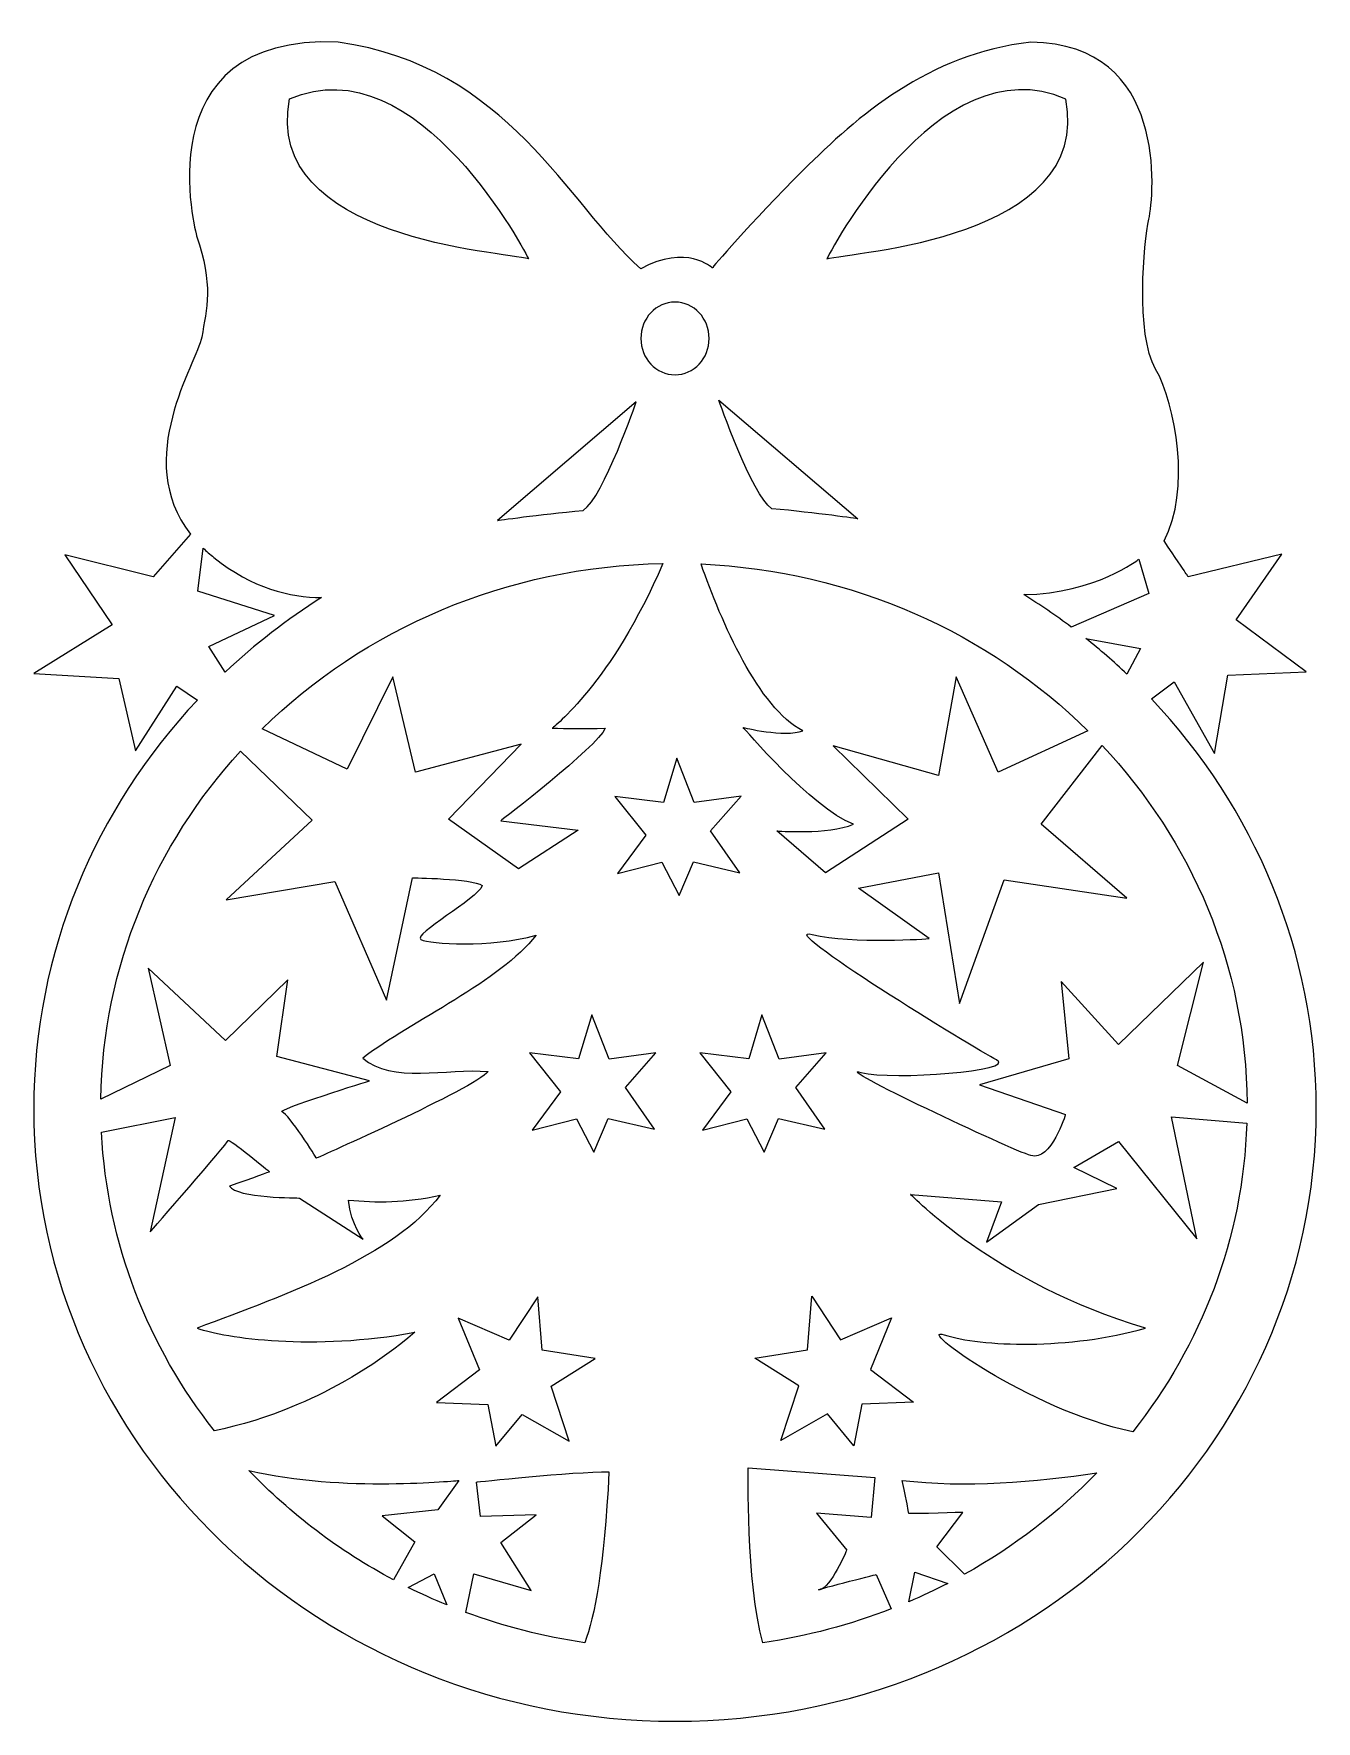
# Model space of a CAD drawing. Header units: centimetres. Extents: x -18.8 to 25.2, y 19.3 to 38.6.
# Drawn here: x 7.9 to 15.15, y 28.24 to 37.79 of the extents above; entities that cross this region are included whole.
import ezdxf

# ---------------------------------------------------------------- set-up
doc = ezdxf.new("R2010")
doc.units = ezdxf.units.CM
doc.header["$MEASUREMENT"] = 0
doc.layers.add('layer 1', color=7, linetype='Continuous')

msp = doc.modelspace()

# ---------------------------------------------------------------- linework, layer by layer
at = {"layer": 'layer 1', "color": 250, "lineweight": 9}
for points, knots in [([(8.82449, 34.01624), (8.82449, 34.01624), (8.70831, 34.09445), (8.70831, 34.09445), (8.70831, 34.09445), (8.70831, 34.09445), (8.4751, 33.72797), (8.4751, 33.72797), (8.4751, 33.72797), (8.4751, 33.72797), (8.37991, 34.13728), (8.37991, 34.13728), (8.37991, 34.13728), (8.37991, 34.13728), (7.8992, 34.16584), (7.8992, 34.16584), (7.8992, 34.16584), (7.8992, 34.16584), (8.34184, 34.44189), (8.34184, 34.44189), (8.34184, 34.44189), (8.34184, 34.44189), (8.07529, 34.83691), (8.07529, 34.83691), (8.07529, 34.83691), (8.07529, 34.83691), (8.57506, 34.71318), (8.57506, 34.71318), (8.57506, 34.71318), (8.57506, 34.71318), (8.78633, 34.95417), (8.78633, 34.95417), (8.78633, 34.95417), (8.45321, 35.38052), (8.82327, 35.92338), (8.84911, 36.06981), (8.84911, 36.06981), (8.87772, 36.23186), (8.91582, 36.36533), (8.82052, 36.64175), (8.82052, 36.64175), (8.82052, 36.64175), (8.50596, 37.78559), (9.62117, 37.73792), (9.62117, 37.73792), (10.57938, 37.60459), (10.92232, 36.81795), (11.33219, 36.45573), (11.33219, 36.45573), (11.58942, 36.59837), (11.73728, 36.46065), (11.73728, 36.46065), (11.73728, 36.46065), (11.73448, 36.46026), (11.9476, 36.71252), (12.25263, 37.01513), (12.25263, 37.01513), (12.55764, 37.31778), (12.95456, 37.67081), (13.53883, 37.73792), (13.53883, 37.73792), (14.32094, 37.72859), (14.23465, 36.87053), (14.20606, 36.73706), (14.20606, 36.73706), (14.17746, 36.60362), (14.12982, 36.08889), (14.24418, 35.88872), (14.24418, 35.88872), (14.35858, 35.68854), (14.44435, 35.20237), (14.29184, 34.91646), (14.29184, 34.91646), (14.42915, 34.71318), (14.42915, 34.71318), (14.42915, 34.71318), (14.42915, 34.71318), (14.42915, 34.71318), (14.95745, 34.84168), (14.95745, 34.84168), (14.95745, 34.84168), (14.95745, 34.84168), (14.70045, 34.47044), (14.70045, 34.47044), (14.70045, 34.47044), (14.70045, 34.47044), (15.09547, 34.17537), (15.09547, 34.17537), (15.09547, 34.17537), (15.09547, 34.17537), (14.65285, 34.15632), (14.65285, 34.15632), (14.65285, 34.15632), (14.65285, 34.15632), (14.57669, 33.71369), (14.57669, 33.71369), (14.57669, 33.71369), (14.57669, 33.71369), (14.34822, 34.11825), (14.34822, 34.11825), (14.34822, 34.11825), (14.34822, 34.11825), (14.22065, 34.02339), (14.22065, 34.02339), (14.22065, 34.02339), (14.79984, 33.40919), (15.15258, 32.59613), (15.15258, 31.70448), (15.15258, 31.70448), (15.15258, 29.79081), (13.52851, 28.23884), (11.52589, 28.23884), (11.52589, 28.23884), (9.52327, 28.23884), (7.8992, 29.79081), (7.8992, 31.70448), (7.8992, 31.70448), (7.8992, 32.59268), (8.24924, 33.40293), (8.82449, 34.01624)], [0, 0, 0, 0, 0.0322581, 0.0322581, 0.0322581, 0.0322581, 0.0645161, 0.0645161, 0.0645161, 0.0645161, 0.0967742, 0.0967742, 0.0967742, 0.0967742, 0.1290323, 0.1290323, 0.1290323, 0.1290323, 0.1612903, 0.1612903, 0.1612903, 0.1612903, 0.1935484, 0.1935484, 0.1935484, 0.1935484, 0.2258065, 0.2258065, 0.2258065, 0.2258065, 0.2580645, 0.2580645, 0.2580645, 0.2580645, 0.2903226, 0.2903226, 0.2903226, 0.2903226, 0.3225806, 0.3225806, 0.3225806, 0.3225806, 0.3548387, 0.3548387, 0.3548387, 0.3548387, 0.3870968, 0.3870968, 0.3870968, 0.3870968, 0.4193548, 0.4193548, 0.4193548, 0.4193548, 0.4516129, 0.4516129, 0.4516129, 0.4516129, 0.483871, 0.483871, 0.483871, 0.483871, 0.516129, 0.516129, 0.516129, 0.516129, 0.5483871, 0.5483871, 0.5483871, 0.5483871, 0.5806452, 0.5806452, 0.5806452, 0.5806452, 0.6129032, 0.6129032, 0.6129032, 0.6129032, 0.6451613, 0.6451613, 0.6451613, 0.6451613, 0.6774194, 0.6774194, 0.6774194, 0.6774194, 0.7096774, 0.7096774, 0.7096774, 0.7096774, 0.7419355, 0.7419355, 0.7419355, 0.7419355, 0.7741935, 0.7741935, 0.7741935, 0.7741935, 0.8064516, 0.8064516, 0.8064516, 0.8064516, 0.8387097, 0.8387097, 0.8387097, 0.8387097, 0.8709677, 0.8709677, 0.8709677, 0.8709677, 0.9032258, 0.9032258, 0.9032258, 0.9032258, 0.9354839, 0.9354839, 0.9354839, 0.9354839, 1, 1, 1, 1]), ([(10.69776, 36.51222), (10.69776, 36.51222), (10.07426, 37.73542), (9.34608, 37.41651), (9.34608, 37.41651), (9.18899, 36.62169), (10.55974, 36.55032), (10.69776, 36.51222)], [0, 0, 0, 0, 0.3333333, 0.3333333, 0.3333333, 0.3333333, 1, 1, 1, 1]), ([(12.38415, 36.51206), (12.38415, 36.51206), (13.00763, 37.73523), (13.73584, 37.41635), (13.73584, 37.41635), (13.89289, 36.62154), (12.52217, 36.55013), (12.38415, 36.51206)], [0, 0, 0, 0, 0.3333333, 0.3333333, 0.3333333, 0.3333333, 1, 1, 1, 1]), ([(11.52589, 36.2677), (11.63249, 36.2677), (11.71893, 36.17561), (11.71893, 36.06207), (11.71893, 36.06207), (11.71893, 35.94852), (11.63249, 35.85644), (11.52589, 35.85644), (11.52589, 35.85644), (11.41929, 35.85644), (11.33285, 35.94852), (11.33285, 36.06207), (11.33285, 36.06207), (11.33285, 36.17561), (11.41929, 36.2677), (11.52589, 36.2677)], [0, 0, 0, 0, 0.2, 0.2, 0.2, 0.2, 0.4, 0.4, 0.4, 0.4, 0.6, 0.6, 0.6, 0.6, 1, 1, 1, 1]), ([(12.55918, 35.0416), (12.55918, 35.0416), (11.77386, 35.71268), (11.77386, 35.71268), (11.77386, 35.71268), (11.77386, 35.71268), (11.95948, 35.17486), (12.0737, 35.09868), (12.0737, 35.09868), (12.32867, 35.07519), (12.55918, 35.0416), (12.55918, 35.0416)], [0, 0, 0, 0, 0.25, 0.25, 0.25, 0.25, 0.5, 0.5, 0.5, 0.5, 1, 1, 1, 1]), ([(10.52166, 35.03205), (10.52166, 35.03205), (11.30697, 35.70315), (11.30697, 35.70315), (11.30697, 35.70315), (11.30697, 35.70315), (11.12136, 35.16531), (11.00711, 35.08915), (11.00711, 35.08915), (10.75216, 35.06565), (10.52166, 35.03205), (10.52166, 35.03205)], [0, 0, 0, 0, 0.25, 0.25, 0.25, 0.25, 0.5, 0.5, 0.5, 0.5, 1, 1, 1, 1]), ([(8.85707, 34.87602), (8.85707, 34.87602), (8.82728, 34.63225), (8.82728, 34.63225), (8.82728, 34.63225), (8.82728, 34.63225), (9.26041, 34.49424), (9.26041, 34.49424), (9.26041, 34.49424), (9.26041, 34.49424), (8.88916, 34.31814), (8.88916, 34.31814), (8.88916, 34.31814), (8.88916, 34.31814), (8.98206, 34.17389), (8.98206, 34.17389), (8.98206, 34.17389), (9.14873, 34.33073), (9.33117, 34.47227), (9.52696, 34.59613), (9.52696, 34.59613), (9.34908, 34.596), (9.1357, 34.64824), (8.91772, 34.82263), (8.91772, 34.82263), (8.89588, 34.84011), (8.8758, 34.85793), (8.85707, 34.87602)], [0, 0, 0, 0, 0.125, 0.125, 0.125, 0.125, 0.25, 0.25, 0.25, 0.25, 0.375, 0.375, 0.375, 0.375, 0.5, 0.5, 0.5, 0.5, 0.625, 0.625, 0.625, 0.625, 0.75, 0.75, 0.75, 0.75, 1, 1, 1, 1]), ([(9.19112, 33.8535), (9.19112, 33.8535), (9.67163, 33.62519), (9.67163, 33.62519), (9.67163, 33.62519), (9.67163, 33.62519), (9.9292, 34.14678), (9.9292, 34.14678), (9.9292, 34.14678), (9.9292, 34.14678), (10.05802, 33.60843), (10.05802, 33.60843), (10.05802, 33.60843), (10.05802, 33.60843), (10.65492, 33.76603), (10.65492, 33.76603), (10.65492, 33.76603), (10.65492, 33.76603), (10.24561, 33.34245), (10.24561, 33.34245), (10.24561, 33.34245), (10.24561, 33.34245), (10.64064, 33.06165), (10.64064, 33.06165), (10.64064, 33.06165), (10.64064, 33.06165), (10.97855, 33.28059), (10.97855, 33.28059), (10.97855, 33.28059), (10.97855, 33.28059), (10.54068, 33.33293), (10.54068, 33.33293), (10.54068, 33.33293), (10.54068, 33.33293), (11.08803, 33.75176), (11.13087, 33.85647), (11.13087, 33.85647), (11.01747, 33.85474), (10.831, 33.85647), (10.831, 33.85647), (10.831, 33.85647), (10.831, 33.85647), (11.17089, 34.11594), (11.45672, 34.78855), (11.45672, 34.78855), (10.56799, 34.77235), (9.76671, 34.41712), (9.19112, 33.8535)], [0, 0, 0, 0, 0.0769231, 0.0769231, 0.0769231, 0.0769231, 0.1538462, 0.1538462, 0.1538462, 0.1538462, 0.2307692, 0.2307692, 0.2307692, 0.2307692, 0.3076923, 0.3076923, 0.3076923, 0.3076923, 0.3846154, 0.3846154, 0.3846154, 0.3846154, 0.4615385, 0.4615385, 0.4615385, 0.4615385, 0.5384615, 0.5384615, 0.5384615, 0.5384615, 0.6153846, 0.6153846, 0.6153846, 0.6153846, 0.6923077, 0.6923077, 0.6923077, 0.6923077, 0.7692308, 0.7692308, 0.7692308, 0.7692308, 0.8461538, 0.8461538, 0.8461538, 0.8461538, 1, 1, 1, 1]), ([(11.67305, 34.78582), (11.78905, 34.45744), (11.99733, 33.97127), (12.24931, 33.84219), (12.24931, 33.84219), (12.14484, 33.80264), (11.9114, 33.86123), (11.9114, 33.86123), (11.9114, 33.86123), (11.9114, 33.86123), (12.29691, 33.40433), (12.53488, 33.3139), (12.53488, 33.3139), (12.39123, 33.25335), (12.10178, 33.27582), (12.10178, 33.27582), (12.10178, 33.27582), (12.10178, 33.27582), (12.37783, 33.03782), (12.37783, 33.03782), (12.37783, 33.03782), (12.37783, 33.03782), (12.84425, 33.34245), (12.84425, 33.34245), (12.84425, 33.34245), (12.84425, 33.34245), (12.42066, 33.75651), (12.42066, 33.75651), (12.42066, 33.75651), (12.42066, 33.75651), (13.0156, 33.58995), (13.0156, 33.58995), (13.0156, 33.58995), (13.0156, 33.58995), (13.11553, 34.14679), (13.11553, 34.14679), (13.11553, 34.14679), (13.11553, 34.14679), (13.35351, 33.60898), (13.35351, 33.60898), (13.35351, 33.60898), (13.35351, 33.60898), (13.86032, 33.84261), (13.86032, 33.84261), (13.86032, 33.84261), (13.30318, 34.39344), (12.53171, 34.74799), (11.67305, 34.78582)], [0, 0, 0, 0, 0.0769231, 0.0769231, 0.0769231, 0.0769231, 0.1538462, 0.1538462, 0.1538462, 0.1538462, 0.2307692, 0.2307692, 0.2307692, 0.2307692, 0.3076923, 0.3076923, 0.3076923, 0.3076923, 0.3846154, 0.3846154, 0.3846154, 0.3846154, 0.4615385, 0.4615385, 0.4615385, 0.4615385, 0.5384615, 0.5384615, 0.5384615, 0.5384615, 0.6153846, 0.6153846, 0.6153846, 0.6153846, 0.6923077, 0.6923077, 0.6923077, 0.6923077, 0.7692308, 0.7692308, 0.7692308, 0.7692308, 0.8461538, 0.8461538, 0.8461538, 0.8461538, 1, 1, 1, 1]), ([(13.49851, 34.6127), (13.59104, 34.55526), (13.68074, 34.49403), (13.76719, 34.42899), (13.76719, 34.42899), (13.76719, 34.42899), (14.20546, 34.61799), (14.20546, 34.61799), (14.20546, 34.61799), (14.20546, 34.61799), (14.14841, 34.81294), (14.14841, 34.81294), (14.14841, 34.81294), (14.14841, 34.81294), (13.90549, 34.61808), (13.49851, 34.6127)], [0, 0, 0, 0, 0.2, 0.2, 0.2, 0.2, 0.4, 0.4, 0.4, 0.4, 0.6, 0.6, 0.6, 0.6, 1, 1, 1, 1]), ([(13.85001, 34.36458), (13.9301, 34.30061), (14.00731, 34.23345), (14.08134, 34.16321), (14.08134, 34.16321), (14.08134, 34.16321), (14.15787, 34.30862), (14.15787, 34.30862), (14.15787, 34.30862), (14.15787, 34.30862), (13.85001, 34.36458), (13.85001, 34.36458)], [0, 0, 0, 0, 0.25, 0.25, 0.25, 0.25, 0.5, 0.5, 0.5, 0.5, 1, 1, 1, 1]), ([(8.27926, 31.75821), (8.27926, 31.75821), (8.67023, 31.94792), (8.67023, 31.94792), (8.67023, 31.94792), (8.67023, 31.94792), (8.5465, 32.50001), (8.5465, 32.50001), (8.5465, 32.50001), (8.5465, 32.50001), (8.98436, 32.09073), (8.98436, 32.09073), (8.98436, 32.09073), (8.98436, 32.09073), (9.33656, 32.43339), (9.33656, 32.43339), (9.33656, 32.43339), (9.33656, 32.43339), (9.2747, 32.00027), (9.2747, 32.00027), (9.2747, 32.00027), (9.2747, 32.00027), (9.79823, 31.86228), (9.79823, 31.86228), (9.79823, 31.86228), (9.79823, 31.86228), (9.26515, 31.69568), (9.30324, 31.68617), (9.30324, 31.68617), (9.3413, 31.67664), (9.49837, 31.42438), (9.49837, 31.42438), (9.49837, 31.42438), (9.49837, 31.42438), (10.39314, 31.81944), (10.46929, 31.91462), (10.46929, 31.91462), (10.23472, 31.93523), (9.92196, 31.84323), (9.76013, 31.99079), (9.76013, 31.99079), (10.04195, 32.20294), (10.53803, 32.42608), (10.74058, 32.68565), (10.74058, 32.68565), (10.48282, 32.61503), (10.13614, 32.6333), (10.08856, 32.66183), (10.08856, 32.66183), (10.04094, 32.69039), (10.4074, 32.89032), (10.43598, 32.96646), (10.43598, 32.96646), (10.37642, 33.00738), (10.04134, 33.01025), (10.04134, 33.01025), (10.04134, 33.01025), (10.04134, 33.01025), (9.89344, 32.31879), (9.89344, 32.31879), (9.89344, 32.31879), (9.89344, 32.31879), (9.60247, 32.98873), (9.60247, 32.98873), (9.60247, 32.98873), (9.60247, 32.98873), (8.9871, 32.88584), (8.9871, 32.88584), (8.9871, 32.88584), (8.9871, 32.88584), (9.47366, 33.33568), (9.47366, 33.33568), (9.47366, 33.33568), (9.47366, 33.33568), (9.06854, 33.72696), (9.06854, 33.72696), (9.06854, 33.72696), (8.58523, 33.1978), (8.28957, 32.51051), (8.27926, 31.75821)], [0, 0, 0, 0, 0.047619, 0.047619, 0.047619, 0.047619, 0.0952381, 0.0952381, 0.0952381, 0.0952381, 0.1428571, 0.1428571, 0.1428571, 0.1428571, 0.1904762, 0.1904762, 0.1904762, 0.1904762, 0.2380952, 0.2380952, 0.2380952, 0.2380952, 0.2857143, 0.2857143, 0.2857143, 0.2857143, 0.3333333, 0.3333333, 0.3333333, 0.3333333, 0.3809524, 0.3809524, 0.3809524, 0.3809524, 0.4285714, 0.4285714, 0.4285714, 0.4285714, 0.4761905, 0.4761905, 0.4761905, 0.4761905, 0.5238095, 0.5238095, 0.5238095, 0.5238095, 0.5714286, 0.5714286, 0.5714286, 0.5714286, 0.6190476, 0.6190476, 0.6190476, 0.6190476, 0.6666667, 0.6666667, 0.6666667, 0.6666667, 0.7142857, 0.7142857, 0.7142857, 0.7142857, 0.7619048, 0.7619048, 0.7619048, 0.7619048, 0.8095238, 0.8095238, 0.8095238, 0.8095238, 0.8571429, 0.8571429, 0.8571429, 0.8571429, 0.9047619, 0.9047619, 0.9047619, 0.9047619, 1, 1, 1, 1]), ([(13.94128, 33.75941), (13.94128, 33.75941), (13.59626, 33.3139), (13.59626, 33.3139), (13.59626, 33.3139), (13.59626, 33.3139), (14.0817, 32.89507), (14.0817, 32.89507), (14.0817, 32.89507), (14.0817, 32.89507), (13.38683, 32.99976), (13.38683, 32.99976), (13.38683, 32.99976), (13.38683, 32.99976), (13.13459, 32.30013), (13.13459, 32.30013), (13.13459, 32.30013), (13.13459, 32.30013), (13.0156, 33.03782), (13.0156, 33.03782), (13.0156, 33.03782), (13.0156, 33.03782), (12.56346, 32.95218), (12.56346, 32.95218), (12.56346, 32.95218), (12.56346, 32.95218), (12.96323, 32.6666), (12.96323, 32.6666), (12.96323, 32.6666), (12.96323, 32.6666), (12.53013, 32.6333), (12.30168, 32.69039), (12.30168, 32.69039), (12.07322, 32.74753), (13.22024, 32.04312), (13.344, 31.98124), (13.344, 31.98124), (13.46776, 31.91939), (12.75857, 31.86228), (12.57773, 31.90983), (12.57773, 31.90983), (12.39688, 31.95746), (13.4249, 31.47199), (13.53913, 31.43866), (13.53913, 31.43866), (13.65335, 31.40536), (13.73429, 31.67189), (13.73429, 31.67189), (13.73429, 31.67189), (13.73429, 31.67189), (13.24881, 31.83847), (13.24881, 31.83847), (13.24881, 31.83847), (13.24881, 31.83847), (13.75333, 31.986), (13.75333, 31.986), (13.75333, 31.986), (13.75333, 31.986), (13.71047, 32.42388), (13.71047, 32.42388), (13.71047, 32.42388), (13.71047, 32.42388), (14.03409, 32.06694), (14.03409, 32.06694), (14.03409, 32.06694), (14.03409, 32.06694), (14.51484, 32.53333), (14.51484, 32.53333), (14.51484, 32.53333), (14.51484, 32.53333), (14.36726, 31.94792), (14.36726, 31.94792), (14.36726, 31.94792), (14.36726, 31.94792), (14.76123, 31.73491), (14.76123, 31.73491), (14.76123, 31.73491), (14.75669, 32.51192), (14.44759, 33.22069), (13.94128, 33.75941)], [0, 0, 0, 0, 0.047619, 0.047619, 0.047619, 0.047619, 0.0952381, 0.0952381, 0.0952381, 0.0952381, 0.1428571, 0.1428571, 0.1428571, 0.1428571, 0.1904762, 0.1904762, 0.1904762, 0.1904762, 0.2380952, 0.2380952, 0.2380952, 0.2380952, 0.2857143, 0.2857143, 0.2857143, 0.2857143, 0.3333333, 0.3333333, 0.3333333, 0.3333333, 0.3809524, 0.3809524, 0.3809524, 0.3809524, 0.4285714, 0.4285714, 0.4285714, 0.4285714, 0.4761905, 0.4761905, 0.4761905, 0.4761905, 0.5238095, 0.5238095, 0.5238095, 0.5238095, 0.5714286, 0.5714286, 0.5714286, 0.5714286, 0.6190476, 0.6190476, 0.6190476, 0.6190476, 0.6666667, 0.6666667, 0.6666667, 0.6666667, 0.7142857, 0.7142857, 0.7142857, 0.7142857, 0.7619048, 0.7619048, 0.7619048, 0.7619048, 0.8095238, 0.8095238, 0.8095238, 0.8095238, 0.8571429, 0.8571429, 0.8571429, 0.8571429, 0.9047619, 0.9047619, 0.9047619, 0.9047619, 1, 1, 1, 1]), ([(11.46166, 33.43735), (11.46166, 33.43735), (11.53679, 33.6874), (11.53679, 33.6874), (11.53679, 33.6874), (11.53679, 33.6874), (11.63457, 33.43616), (11.63457, 33.43616), (11.63457, 33.43616), (11.63457, 33.43616), (11.89933, 33.47205), (11.89933, 33.47205), (11.89933, 33.47205), (11.89933, 33.47205), (11.7276, 33.27585), (11.7276, 33.27585), (11.7276, 33.27585), (11.7276, 33.27585), (11.89218, 33.03897), (11.89218, 33.03897), (11.89218, 33.03897), (11.89218, 33.03897), (11.62979, 33.09998), (11.62979, 33.09998), (11.62979, 33.09998), (11.62979, 33.09998), (11.5487, 32.90977), (11.5487, 32.90977), (11.5487, 32.90977), (11.5487, 32.90977), (11.45093, 33.0988), (11.45093, 33.0988), (11.45093, 33.0988), (11.45093, 33.0988), (11.20047, 33.03419), (11.20047, 33.03419), (11.20047, 33.03419), (11.20047, 33.03419), (11.36028, 33.25194), (11.36028, 33.25194), (11.36028, 33.25194), (11.36028, 33.25194), (11.18498, 33.4709), (11.18498, 33.4709), (11.18498, 33.4709), (11.18498, 33.4709), (11.46166, 33.43735), (11.46166, 33.43735)], [0, 0, 0, 0, 0.0769231, 0.0769231, 0.0769231, 0.0769231, 0.1538462, 0.1538462, 0.1538462, 0.1538462, 0.2307692, 0.2307692, 0.2307692, 0.2307692, 0.3076923, 0.3076923, 0.3076923, 0.3076923, 0.3846154, 0.3846154, 0.3846154, 0.3846154, 0.4615385, 0.4615385, 0.4615385, 0.4615385, 0.5384615, 0.5384615, 0.5384615, 0.5384615, 0.6153846, 0.6153846, 0.6153846, 0.6153846, 0.6923077, 0.6923077, 0.6923077, 0.6923077, 0.7692308, 0.7692308, 0.7692308, 0.7692308, 0.8461538, 0.8461538, 0.8461538, 0.8461538, 1, 1, 1, 1]), ([(10.98002, 31.98596), (10.98002, 31.98596), (11.05514, 32.23598), (11.05514, 32.23598), (11.05514, 32.23598), (11.05514, 32.23598), (11.15292, 31.98476), (11.15292, 31.98476), (11.15292, 31.98476), (11.15292, 31.98476), (11.4177, 32.02064), (11.4177, 32.02064), (11.4177, 32.02064), (11.4177, 32.02064), (11.24594, 31.82444), (11.24594, 31.82444), (11.24594, 31.82444), (11.24594, 31.82444), (11.41054, 31.58755), (11.41054, 31.58755), (11.41054, 31.58755), (11.41054, 31.58755), (11.14817, 31.64856), (11.14817, 31.64856), (11.14817, 31.64856), (11.14817, 31.64856), (11.06706, 31.45835), (11.06706, 31.45835), (11.06706, 31.45835), (11.06706, 31.45835), (10.96926, 31.64739), (10.96926, 31.64739), (10.96926, 31.64739), (10.96926, 31.64739), (10.71883, 31.58279), (10.71883, 31.58279), (10.71883, 31.58279), (10.71883, 31.58279), (10.87866, 31.80054), (10.87866, 31.80054), (10.87866, 31.80054), (10.87866, 31.80054), (10.70334, 32.01947), (10.70334, 32.01947), (10.70334, 32.01947), (10.70334, 32.01947), (10.98002, 31.98596), (10.98002, 31.98596)], [0, 0, 0, 0, 0.0769231, 0.0769231, 0.0769231, 0.0769231, 0.1538462, 0.1538462, 0.1538462, 0.1538462, 0.2307692, 0.2307692, 0.2307692, 0.2307692, 0.3076923, 0.3076923, 0.3076923, 0.3076923, 0.3846154, 0.3846154, 0.3846154, 0.3846154, 0.4615385, 0.4615385, 0.4615385, 0.4615385, 0.5384615, 0.5384615, 0.5384615, 0.5384615, 0.6153846, 0.6153846, 0.6153846, 0.6153846, 0.6923077, 0.6923077, 0.6923077, 0.6923077, 0.7692308, 0.7692308, 0.7692308, 0.7692308, 0.8461538, 0.8461538, 0.8461538, 0.8461538, 1, 1, 1, 1]), ([(11.94274, 31.98596), (11.94274, 31.98596), (12.01791, 32.23598), (12.01791, 32.23598), (12.01791, 32.23598), (12.01791, 32.23598), (12.11565, 31.98476), (12.11565, 31.98476), (12.11565, 31.98476), (12.11565, 31.98476), (12.38041, 32.02064), (12.38041, 32.02064), (12.38041, 32.02064), (12.38041, 32.02064), (12.20868, 31.82444), (12.20868, 31.82444), (12.20868, 31.82444), (12.20868, 31.82444), (12.37326, 31.58755), (12.37326, 31.58755), (12.37326, 31.58755), (12.37326, 31.58755), (12.11089, 31.64856), (12.11089, 31.64856), (12.11089, 31.64856), (12.11089, 31.64856), (12.0298, 31.45835), (12.0298, 31.45835), (12.0298, 31.45835), (12.0298, 31.45835), (11.93199, 31.64739), (11.93199, 31.64739), (11.93199, 31.64739), (11.93199, 31.64739), (11.68155, 31.58279), (11.68155, 31.58279), (11.68155, 31.58279), (11.68155, 31.58279), (11.84139, 31.80054), (11.84139, 31.80054), (11.84139, 31.80054), (11.84139, 31.80054), (11.66608, 32.01947), (11.66608, 32.01947), (11.66608, 32.01947), (11.66608, 32.01947), (11.94274, 31.98596), (11.94274, 31.98596)], [0, 0, 0, 0, 0.0769231, 0.0769231, 0.0769231, 0.0769231, 0.1538462, 0.1538462, 0.1538462, 0.1538462, 0.2307692, 0.2307692, 0.2307692, 0.2307692, 0.3076923, 0.3076923, 0.3076923, 0.3076923, 0.3846154, 0.3846154, 0.3846154, 0.3846154, 0.4615385, 0.4615385, 0.4615385, 0.4615385, 0.5384615, 0.5384615, 0.5384615, 0.5384615, 0.6153846, 0.6153846, 0.6153846, 0.6153846, 0.6923077, 0.6923077, 0.6923077, 0.6923077, 0.7692308, 0.7692308, 0.7692308, 0.7692308, 0.8461538, 0.8461538, 0.8461538, 0.8461538, 1, 1, 1, 1]), ([(8.9212, 29.88199), (9.19557, 29.9389), (9.63069, 30.08153), (10.05524, 30.43922), (10.05524, 30.43922), (9.47932, 30.33448), (8.98436, 30.40588), (8.82255, 30.46299), (8.82255, 30.46299), (9.33656, 30.65337), (9.941, 30.8723), (10.19802, 31.21498), (10.19802, 31.21498), (10.00288, 31.17214), (9.83389, 31.17165), (9.68004, 31.1872), (9.68004, 31.1872), (9.69447, 31.04158), (9.76233, 30.9659), (9.76233, 30.9659), (9.76233, 30.9659), (9.76233, 30.9659), (9.40211, 31.19901), (9.40211, 31.19901), (9.40211, 31.19901), (9.40211, 31.19901), (9.04433, 31.199), (9.00617, 31.266), (9.00617, 31.266), (9.13972, 31.31147), (9.23278, 31.34737), (9.23278, 31.34737), (9.23278, 31.34737), (9.23278, 31.34737), (9.00142, 31.53876), (8.99902, 31.5244), (8.99902, 31.5244), (8.99664, 31.51005), (8.55778, 31.0076), (8.55778, 31.0076), (8.55778, 31.0076), (8.55778, 31.0076), (8.69852, 31.65363), (8.69852, 31.65363), (8.69852, 31.65363), (8.69852, 31.65363), (8.28249, 31.57091), (8.28249, 31.57091), (8.28249, 31.57091), (8.31389, 30.93928), (8.54652, 30.35749), (8.9212, 29.88199)], [0, 0, 0, 0, 0.0714286, 0.0714286, 0.0714286, 0.0714286, 0.1428571, 0.1428571, 0.1428571, 0.1428571, 0.2142857, 0.2142857, 0.2142857, 0.2142857, 0.2857143, 0.2857143, 0.2857143, 0.2857143, 0.3571429, 0.3571429, 0.3571429, 0.3571429, 0.4285714, 0.4285714, 0.4285714, 0.4285714, 0.5, 0.5, 0.5, 0.5, 0.5714286, 0.5714286, 0.5714286, 0.5714286, 0.6428571, 0.6428571, 0.6428571, 0.6428571, 0.7142857, 0.7142857, 0.7142857, 0.7142857, 0.7857143, 0.7857143, 0.7857143, 0.7857143, 0.8571429, 0.8571429, 0.8571429, 0.8571429, 1, 1, 1, 1]), ([(14.75976, 31.62163), (14.75976, 31.62163), (14.33396, 31.65762), (14.33396, 31.65762), (14.33396, 31.65762), (14.33396, 31.65762), (14.47674, 30.9675), (14.47674, 30.9675), (14.47674, 30.9675), (14.47674, 30.9675), (14.03409, 31.51956), (14.03409, 31.51956), (14.03409, 31.51956), (14.03409, 31.51956), (13.78187, 31.37202), (13.78187, 31.37202), (13.78187, 31.37202), (13.78187, 31.37202), (14.02459, 31.25303), (14.02459, 31.25303), (14.02459, 31.25303), (14.02459, 31.25303), (13.58197, 31.16263), (13.58197, 31.16263), (13.58197, 31.16263), (13.58197, 31.16263), (13.28688, 30.94846), (13.28688, 30.94846), (13.28688, 30.94846), (13.28688, 30.94846), (13.37255, 31.1769), (13.37255, 31.1769), (13.37255, 31.1769), (13.37255, 31.1769), (12.85854, 31.21975), (12.85854, 31.21975), (12.85854, 31.21975), (12.85854, 31.21975), (13.33447, 30.71524), (14.18643, 30.46299), (14.18643, 30.46299), (13.75768, 30.33866), (13.25357, 30.35827), (13.04892, 30.42492), (13.04892, 30.42492), (12.8739, 30.4819), (13.52376, 29.99949), (14.11454, 29.87636), (14.11454, 29.87636), (14.5018, 30.36564), (14.73853, 30.96795), (14.75976, 31.62163)], [0, 0, 0, 0, 0.0714286, 0.0714286, 0.0714286, 0.0714286, 0.1428571, 0.1428571, 0.1428571, 0.1428571, 0.2142857, 0.2142857, 0.2142857, 0.2142857, 0.2857143, 0.2857143, 0.2857143, 0.2857143, 0.3571429, 0.3571429, 0.3571429, 0.3571429, 0.4285714, 0.4285714, 0.4285714, 0.4285714, 0.5, 0.5, 0.5, 0.5, 0.5714286, 0.5714286, 0.5714286, 0.5714286, 0.6428571, 0.6428571, 0.6428571, 0.6428571, 0.7142857, 0.7142857, 0.7142857, 0.7142857, 0.7857143, 0.7857143, 0.7857143, 0.7857143, 0.8571429, 0.8571429, 0.8571429, 0.8571429, 1, 1, 1, 1]), ([(10.58875, 30.39421), (10.58875, 30.39421), (10.75057, 30.64073), (10.75057, 30.64073), (10.75057, 30.64073), (10.75057, 30.64073), (10.77554, 30.33727), (10.77554, 30.33727), (10.77554, 30.33727), (10.77554, 30.33727), (11.07376, 30.29092), (11.07376, 30.29092), (11.07376, 30.29092), (11.07376, 30.29092), (10.8247, 30.13376), (10.8247, 30.13376), (10.8247, 30.13376), (10.8247, 30.13376), (10.92662, 29.8243), (10.92662, 29.8243), (10.92662, 29.8243), (10.92662, 29.8243), (10.66221, 29.97482), (10.66221, 29.97482), (10.66221, 29.97482), (10.66221, 29.97482), (10.51323, 29.79497), (10.51323, 29.79497), (10.51323, 29.79497), (10.51323, 29.79497), (10.46815, 30.03112), (10.46815, 30.03112), (10.46815, 30.03112), (10.46815, 30.03112), (10.17624, 30.04173), (10.17624, 30.04173), (10.17624, 30.04173), (10.17624, 30.04173), (10.41932, 30.22605), (10.41932, 30.22605), (10.41932, 30.22605), (10.41932, 30.22605), (10.29998, 30.51953), (10.29998, 30.51953), (10.29998, 30.51953), (10.29998, 30.51953), (10.58875, 30.39421), (10.58875, 30.39421)], [0, 0, 0, 0, 0.0769231, 0.0769231, 0.0769231, 0.0769231, 0.1538462, 0.1538462, 0.1538462, 0.1538462, 0.2307692, 0.2307692, 0.2307692, 0.2307692, 0.3076923, 0.3076923, 0.3076923, 0.3076923, 0.3846154, 0.3846154, 0.3846154, 0.3846154, 0.4615385, 0.4615385, 0.4615385, 0.4615385, 0.5384615, 0.5384615, 0.5384615, 0.5384615, 0.6153846, 0.6153846, 0.6153846, 0.6153846, 0.6923077, 0.6923077, 0.6923077, 0.6923077, 0.7692308, 0.7692308, 0.7692308, 0.7692308, 0.8461538, 0.8461538, 0.8461538, 0.8461538, 1, 1, 1, 1]), ([(12.4617, 30.39663), (12.4617, 30.39663), (12.29989, 30.64315), (12.29989, 30.64315), (12.29989, 30.64315), (12.29989, 30.64315), (12.27487, 30.33971), (12.27487, 30.33971), (12.27487, 30.33971), (12.27487, 30.33971), (11.97667, 30.29333), (11.97667, 30.29333), (11.97667, 30.29333), (11.97667, 30.29333), (12.22575, 30.13619), (12.22575, 30.13619), (12.22575, 30.13619), (12.22575, 30.13619), (12.12379, 29.82675), (12.12379, 29.82675), (12.12379, 29.82675), (12.12379, 29.82675), (12.38822, 29.97726), (12.38822, 29.97726), (12.38822, 29.97726), (12.38822, 29.97726), (12.53723, 29.79742), (12.53723, 29.79742), (12.53723, 29.79742), (12.53723, 29.79742), (12.58225, 30.03353), (12.58225, 30.03353), (12.58225, 30.03353), (12.58225, 30.03353), (12.87419, 30.04418), (12.87419, 30.04418), (12.87419, 30.04418), (12.87419, 30.04418), (12.63109, 30.22849), (12.63109, 30.22849), (12.63109, 30.22849), (12.63109, 30.22849), (12.75045, 30.52194), (12.75045, 30.52194), (12.75045, 30.52194), (12.75045, 30.52194), (12.4617, 30.39663), (12.4617, 30.39663)], [0, 0, 0, 0, 0.0769231, 0.0769231, 0.0769231, 0.0769231, 0.1538462, 0.1538462, 0.1538462, 0.1538462, 0.2307692, 0.2307692, 0.2307692, 0.2307692, 0.3076923, 0.3076923, 0.3076923, 0.3076923, 0.3846154, 0.3846154, 0.3846154, 0.3846154, 0.4615385, 0.4615385, 0.4615385, 0.4615385, 0.5384615, 0.5384615, 0.5384615, 0.5384615, 0.6153846, 0.6153846, 0.6153846, 0.6153846, 0.6923077, 0.6923077, 0.6923077, 0.6923077, 0.7692308, 0.7692308, 0.7692308, 0.7692308, 0.8461538, 0.8461538, 0.8461538, 0.8461538, 1, 1, 1, 1]), ([(9.93386, 29.03867), (9.93386, 29.03867), (10.05524, 29.25411), (10.05524, 29.25411), (10.05524, 29.25411), (10.05524, 29.25411), (9.86961, 29.40164), (9.86961, 29.40164), (9.86961, 29.40164), (9.86961, 29.40164), (10.18373, 29.43495), (10.18373, 29.43495), (10.18373, 29.43495), (10.18373, 29.43495), (10.30272, 29.6015), (10.30272, 29.6015), (10.30272, 29.6015), (10.30272, 29.6015), (9.64324, 29.53219), (9.1164, 29.65725), (9.1164, 29.65725), (9.35101, 29.41165), (9.627, 29.2022), (9.93386, 29.03867)], [0, 0, 0, 0, 0.1428571, 0.1428571, 0.1428571, 0.1428571, 0.2857143, 0.2857143, 0.2857143, 0.2857143, 0.4285714, 0.4285714, 0.4285714, 0.4285714, 0.5714286, 0.5714286, 0.5714286, 0.5714286, 0.7142857, 0.7142857, 0.7142857, 0.7142857, 1, 1, 1, 1]), ([(11.01565, 28.68306), (11.06977, 28.82805), (11.12631, 29.10838), (11.15229, 29.64898), (11.15229, 29.64898), (10.94524, 29.65268), (10.40267, 29.59201), (10.40267, 29.59201), (10.40267, 29.59201), (10.40267, 29.59201), (10.42643, 29.3969), (10.42643, 29.3969), (10.42643, 29.3969), (10.42643, 29.3969), (10.74058, 29.40639), (10.74058, 29.40639), (10.74058, 29.40639), (10.74058, 29.40639), (10.54068, 29.24934), (10.54068, 29.24934), (10.54068, 29.24934), (10.54068, 29.24934), (10.71205, 28.97806), (10.71205, 28.97806), (10.71205, 28.97806), (10.71205, 28.97806), (10.38839, 29.07322), (10.38839, 29.07322), (10.38839, 29.07322), (10.38839, 29.07322), (10.34303, 28.85497), (10.34303, 28.85497), (10.34303, 28.85497), (10.55712, 28.77581), (10.78223, 28.71765), (11.01565, 28.68306)], [0, 0, 0, 0, 0.1, 0.1, 0.1, 0.1, 0.2, 0.2, 0.2, 0.2, 0.3, 0.3, 0.3, 0.3, 0.4, 0.4, 0.4, 0.4, 0.5, 0.5, 0.5, 0.5, 0.6, 0.6, 0.6, 0.6, 0.7, 0.7, 0.7, 0.7, 0.8, 0.8, 0.8, 0.8, 1, 1, 1, 1]), ([(12.74814, 28.87438), (12.74814, 28.87438), (12.6634, 29.06846), (12.6634, 29.06846), (12.6634, 29.06846), (12.6634, 29.06846), (12.28264, 28.97329), (12.34453, 28.98282), (12.34453, 28.98282), (12.4064, 28.99234), (12.49683, 29.20649), (12.49683, 29.20649), (12.49683, 29.20649), (12.49683, 29.20649), (12.32546, 29.41587), (12.32546, 29.41587), (12.32546, 29.41587), (12.32546, 29.41587), (12.63487, 29.39213), (12.63487, 29.39213), (12.63487, 29.39213), (12.63487, 29.39213), (12.65553, 29.61875), (12.65553, 29.61875), (12.65553, 29.61875), (12.65553, 29.61875), (11.93997, 29.67291), (11.93997, 29.67291), (11.93997, 29.67291), (11.93997, 29.67291), (11.92737, 29.02166), (12.02299, 28.68281), (12.02299, 28.68281), (12.27555, 28.72015), (12.51842, 28.78512), (12.74814, 28.87438)], [0, 0, 0, 0, 0.1, 0.1, 0.1, 0.1, 0.2, 0.2, 0.2, 0.2, 0.3, 0.3, 0.3, 0.3, 0.4, 0.4, 0.4, 0.4, 0.5, 0.5, 0.5, 0.5, 0.6, 0.6, 0.6, 0.6, 0.7, 0.7, 0.7, 0.7, 0.8, 0.8, 0.8, 0.8, 1, 1, 1, 1]), ([(13.9117, 29.6447), (13.57236, 29.59119), (13.15833, 29.55905), (12.81093, 29.6015), (12.81093, 29.6015), (12.84425, 29.43973), (12.83778, 29.47069), (12.84785, 29.4134), (12.84785, 29.4134), (12.88236, 29.41167), (13.15361, 29.42068), (13.15361, 29.42068), (13.15361, 29.42068), (13.15361, 29.42068), (13.00608, 29.22554), (13.00608, 29.22554), (13.00608, 29.22554), (13.00608, 29.22554), (13.16404, 29.07017), (13.16404, 29.07017), (13.16404, 29.07017), (13.44265, 29.2259), (13.69461, 29.4199), (13.9117, 29.6447)], [0, 0, 0, 0, 0.1428571, 0.1428571, 0.1428571, 0.1428571, 0.2857143, 0.2857143, 0.2857143, 0.2857143, 0.4285714, 0.4285714, 0.4285714, 0.4285714, 0.5714286, 0.5714286, 0.5714286, 0.5714286, 0.7142857, 0.7142857, 0.7142857, 0.7142857, 1, 1, 1, 1]), ([(10.23571, 28.89684), (10.23571, 28.89684), (10.16469, 29.07322), (10.16469, 29.07322), (10.16469, 29.07322), (10.16469, 29.07322), (10.01698, 28.99585), (10.01698, 28.99585), (10.01698, 28.99585), (10.08839, 28.96039), (10.16131, 28.92731), (10.23571, 28.89684)], [0, 0, 0, 0, 0.25, 0.25, 0.25, 0.25, 0.5, 0.5, 0.5, 0.5, 1, 1, 1, 1]), ([(13.06846, 29.01857), (13.06846, 29.01857), (12.88232, 29.08275), (12.88232, 29.08275), (12.88232, 29.08275), (12.88232, 29.08275), (12.84835, 28.915), (12.84835, 28.915), (12.84835, 28.915), (12.92325, 28.94697), (12.99668, 28.9815), (13.06846, 29.01857)], [0, 0, 0, 0, 0.25, 0.25, 0.25, 0.25, 0.5, 0.5, 0.5, 0.5, 1, 1, 1, 1])]:
    msp.add_open_spline(points, degree=3, knots=knots, dxfattribs=at)

doc.saveas('drawing.dxf')
